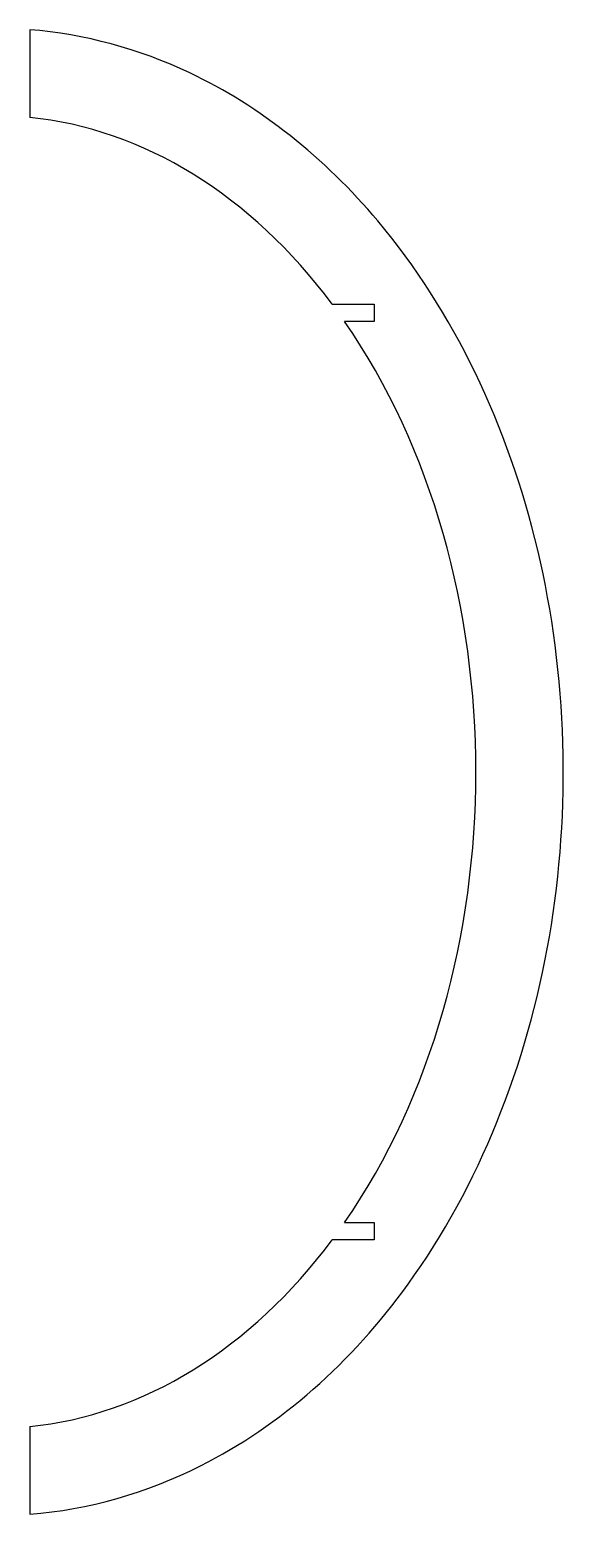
# Model space of a CAD drawing. Header units: millimetres. Extents: x 4 to 66, y -85 to 85.
import ezdxf

# ---------------------------------------------------------------- set-up
doc = ezdxf.new("R2010")
doc.units = ezdxf.units.MM
doc.layers.get('0').update_dxf_attribs({"linetype": 'CONTINUOUS'})

msp = doc.modelspace()

# ---------------------------------------------------------------- linework, layer by layer
for p, q in [((4, 84.84), (4, 74.8)), ((38.56, 53.48), (43.36, 53.48)), ((43.36, 53.48), (43.36, 51.48)), ((43.36, 51.48), (40, 51.48)), ((40, -51.48), (43.36, -51.48)), ((43.36, -51.48), (43.36, -53.48)), ((43.36, -53.48), (38.56, -53.48)), ((4, -74.8), (4, -84.84))]:
    msp.add_line(p, q)
for start_param, end_param in [(5.506178, 6.210394), (3.955933, 5.468845), (3.214384, 3.9186)]:
    msp.add_ellipse((0, 0), major_axis=(0, 75), ratio=0.733333, start_param=start_param, end_param=end_param)
msp.add_open_spline([(4, -84.84), (10.73, -84.3), (17.37, -82.4), (23.54, -79.29), (32.7, -74.68), (40.79, -67.47), (47.25, -58.54), (55.33, -47.37), (60.87, -33.52), (63.4, -18.82), (65.9, -4.27), (65.45, 11.09), (62.07, 25.35), (58.7, 39.58), (52.43, 52.71), (43.79, 62.98), (37.68, 70.24), (30.37, 76.08), (22.3, 79.9), (16.49, 82.65), (10.28, 84.33), (4, 84.84)], degree=3, knots=[3.19994, 3.19994, 3.19994, 3.19994, 3.49515, 3.49515, 3.49515, 3.933732, 3.933732, 3.933732, 4.481988, 4.481988, 4.481988, 5.02473, 5.02473, 5.02473, 5.566328, 5.566328, 5.566328, 5.949334, 5.949334, 5.949334, 6.224841, 6.224841, 6.224841, 6.224841])

doc.saveas('drawing.dxf')
